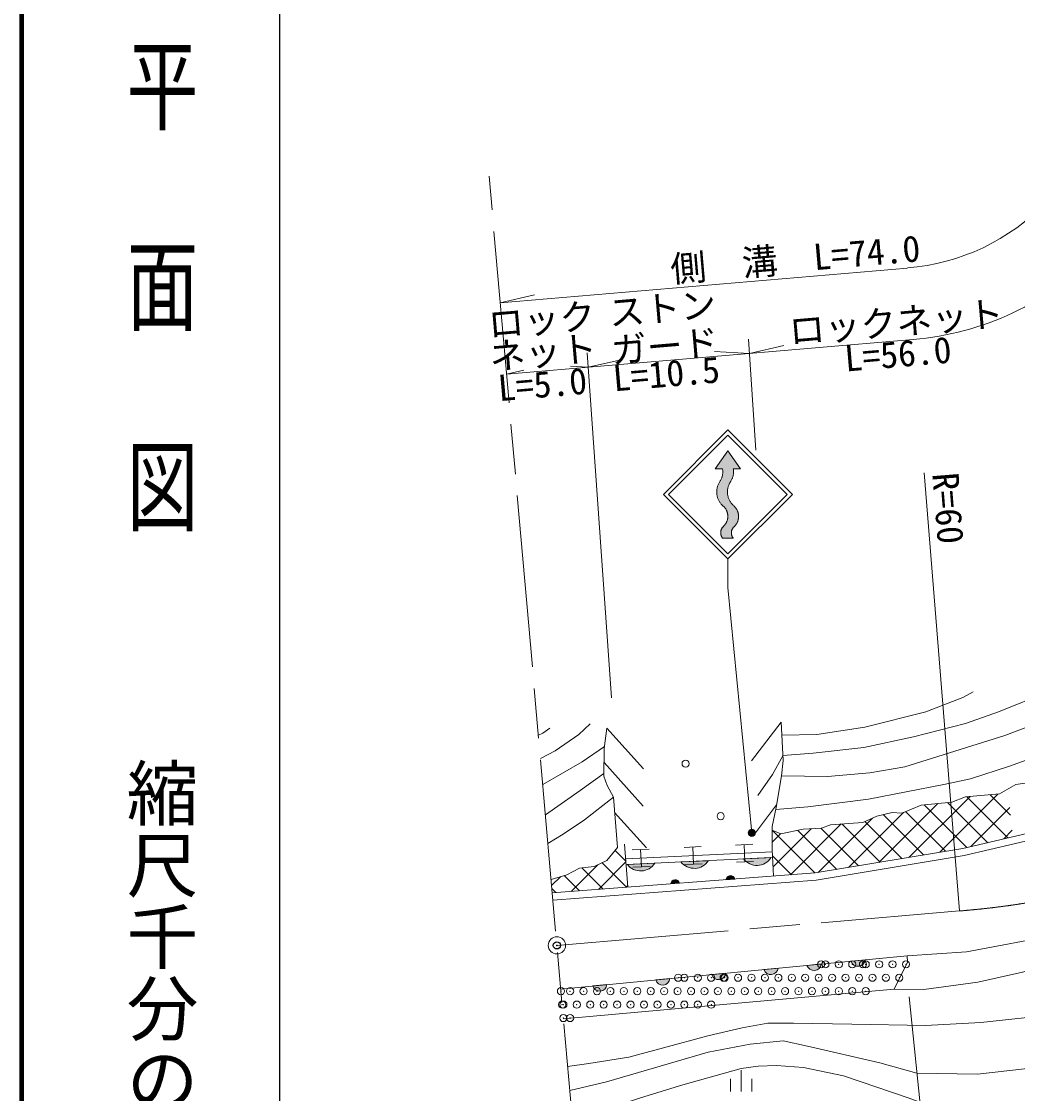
# Model space of a CAD drawing. Units: millimetres, scale not verified. Extents: x 40000 to 680000, y 20000 to 380000.
# Drawn here: x 40000 to 109502, y 267546 to 342335 of the extents above; entities that cross this region are included whole.
import ezdxf
from ezdxf.enums import TextEntityAlignment as Align

# ---------------------------------------------------------------- set-up
doc = ezdxf.new("R2010")
doc.units = ezdxf.units.MM
doc.header["$LTSCALE"] = 1000
doc.header["$PDMODE"] = 32
doc.header["$PDSIZE"] = 500
doc.linetypes.add('CHAIN', pattern=[18.5, 12, -1.5, 3.5, -1.5])
for name, color, linetype, lineweight in [('M-BGD', 7, 'Continuous', 13), ('M-BMK', 2, 'CHAIN', 13), ('M-BMK-SRVR', 3, 'Continuous', 13), ('M-STR-HTXT', 7, 'Continuous', 13), ('M-STR-STRC', 7, 'Continuous', 13), ('M-TTL', 2, 'Continuous', 140), ('M-TTL-BAND', 7, 'Continuous', 25)]:
    doc.layers.add(name, color=color, linetype=linetype, lineweight=lineweight)
doc.layers.add('M-OTRS', color=6, linetype='Continuous')
doc.styles.add('@ＭＳ ゴシック', font='')
doc.styles.add('ＭＳ ゴシック', font='')
doc.styles.get('@ＭＳ ゴシック').set_extended_font_data('@MS Gothic')
doc.styles.get('ＭＳ ゴシック').set_extended_font_data('MS Gothic')

msp = doc.modelspace()

# ---------------------------------------------------------------- hatches: boundary and pattern name
at = {"layer": 'M-BGD'}
for points in [[(82275, 283520), (84192, 283612, -0.51219)], [(86017, 283700), (87934, 283791, -0.51219)], [(90380, 283909), (92297, 284001, -0.51219)], [(89780, 282510), (89156, 282463, -0.84072)], [(85918, 282217), (85294, 282170, -0.84072)], [(98872, 276880, -0.82183), (97886, 276785)], [(92792, 276295, -0.82183), (91806, 276200)], [(95796, 276584, -0.82183), (94809, 276489)], [(85242, 275569, -0.82183), (84255, 275474)], [(88165, 275850, 0.82183), (89152, 275945)], [(80842, 275146, -0.82183), (79856, 275051)]]:
    msp.add_hatch(color=256, dxfattribs=at).paths.add_polyline_path(points)
at = {"layer": 'M-STR-HTXT'}
msp.add_hatch(color=256, dxfattribs=at).paths.add_polyline_path([(91182, 285857, -0.41421), (91082, 285518, -0.41421), (90743, 285618, -1)])
at = {"layer": 'M-STR-STRC'}
msp.add_hatch(color=256, dxfattribs=at).paths.add_polyline_path([(89260, 309490), (89260, 309541), (89262, 309592), (89266, 309643), (89272, 309694), (89280, 309745), (89290, 309795), (89301, 309845), (89315, 309894), (89331, 309943), (89349, 309991), (89368, 310038), (89390, 310085), (89413, 310131), (89438, 310176), (89464, 310219), (89475, 310236), (89501, 310275), (89525, 310315), (89548, 310356), (89569, 310398), (89588, 310441), (89605, 310484), (89621, 310529), (89635, 310573), (89648, 310619), (89658, 310664), (89667, 310710), (89674, 310757), (89679, 310803), (89683, 310850), (89684, 310897), (89684, 310944), (89681, 310991), (89677, 311037), (89671, 311084), (89664, 311130), (89663, 311135), (90163, 311135), (89288, 312385), (88413, 311135), (88913, 311135), (88921, 311089), (88927, 311043), (88931, 310996), (88933, 310949), (88934, 310902), (88933, 310855), (88930, 310809), (88925, 310762), (88918, 310716), (88909, 310669), (88899, 310624), (88887, 310578), (88873, 310534), (88857, 310490), (88840, 310446), (88821, 310403), (88800, 310361), (88778, 310320), (88754, 310280), (88728, 310240), (88725, 310236), (88698, 310192), (88672, 310148), (88648, 310103), (88626, 310056), (88606, 310009), (88588, 309961), (88571, 309913), (88557, 309864), (88544, 309814), (88533, 309764), (88525, 309713), (88518, 309663), (88513, 309612), (88510, 309560), (88510, 309509), (88511, 309458), (88514, 309407), (88520, 309356), (88527, 309305), (88536, 309255), (88548, 309205), (88561, 309155), (88576, 309106), (88593, 309058), (88612, 309010), (88633, 308963), (88656, 308917), (88680, 308872), (88706, 308828), (88734, 308785), (88764, 308743), (88795, 308703), (88828, 308663), (88862, 308625), (88898, 308588), (88913, 308574), (88942, 308550), (88971, 308526), (88998, 308500), (89025, 308473), (89050, 308445), (89074, 308416), (89098, 308386), (89119, 308355), (89140, 308324), (89160, 308291), (89178, 308258), (89195, 308224), (89210, 308190), (89224, 308155), (89237, 308119), (89249, 308083), (89259, 308047), (89267, 308010), (89274, 307973), (89280, 307936), (89284, 307898), (89287, 307860), (89288, 307823), (89287, 307785), (89286, 307747), (89282, 307710), (89278, 307672), (89271, 307635), (89264, 307598), (89255, 307561), (89244, 307525), (89232, 307489), (89219, 307454), (89204, 307419), (89188, 307385), (89170, 307351), (89152, 307318), (89132, 307286), (89110, 307255), (89088, 307225), (89064, 307195), (89040, 307167), (89014, 307139), (88987, 307113), (88959, 307087), (88930, 307063), (88913, 307050), (88898, 307029), (88884, 307007), (88872, 306985), (88860, 306963), (88848, 306940), (88838, 306916), (88829, 306893), (88821, 306868), (88813, 306844), (88807, 306819), (88801, 306795), (88797, 306769), (88793, 306744), (88791, 306719), (88790, 306693), (88789, 306668), (88790, 306642), (88791, 306617), (88794, 306592), (88797, 306566), (88802, 306541), (88807, 306516), (88814, 306492), (88821, 306467), (88829, 306443), (88839, 306419), (88849, 306396), (88860, 306373), (88872, 306351), (88885, 306329), (88899, 306307), (88913, 306287), (89663, 306287), (89641, 306317), (89616, 306358), (89594, 306402), (89576, 306446), (89561, 306493), (89550, 306540), (89542, 306588), (89538, 306636), (89538, 306685), (89542, 306733), (89550, 306781), (89562, 306828), (89577, 306874), (89595, 306919), (89617, 306962), (89643, 307003), (89663, 307031), (89693, 307056), (89722, 307081), (89749, 307108), (89776, 307136), (89802, 307165), (89826, 307194), (89850, 307225), (89872, 307257), (89892, 307289), (89912, 307322), (89930, 307356), (89947, 307391), (89963, 307426), (89977, 307462), (89989, 307498), (90001, 307535), (90010, 307573), (90019, 307610), (90025, 307648), (90031, 307686), (90035, 307725), (90037, 307763), (90038, 307802), (90037, 307840), (90035, 307879), (90031, 307917), (90026, 307955), (90019, 307993), (90011, 308031), (90001, 308068), (89990, 308105), (89977, 308141), (89963, 308177), (89948, 308213), (89931, 308247), (89913, 308281), (89894, 308314), (89873, 308347), (89851, 308379), (89828, 308409), (89803, 308439), (89778, 308468), (89751, 308496), (89723, 308523), (89695, 308548), (89665, 308573), (89662, 308575), (89626, 308611), (89591, 308649), (89557, 308688), (89526, 308728), (89495, 308769), (89467, 308812), (89440, 308855), (89415, 308900), (89392, 308946), (89370, 308992), (89350, 309040), (89332, 309088), (89317, 309136), (89303, 309186), (89291, 309236), (89280, 309286), (89272, 309336), (89266, 309387), (89262, 309438)])

# ---------------------------------------------------------------- linework, layer by layer
at = {"layer": 'M-BGD'}
for p, q in [((90931, 290760), (93005, 293448)), ((83414, 290196), (80834, 293046)), ((83377, 287593), (80648, 290650)), ((101948, 284028), (106186, 288266)), ((104069, 284381), (108129, 288441)), ((108830, 285382), (105966, 288246)), ((109016, 286964), (107588, 288392)), ((91213, 285737), (92686, 287679)), ((99827, 283675), (103930, 287778)), ((104462, 284447), (101690, 287218)), ((105962, 284715), (102984, 287692)), ((107396, 285048), (104605, 287839)), ((106233, 284778), (108957, 287502)), ((83622, 284691), (81388, 287147)), ((95585, 282968), (99373, 286756)), ((97706, 283322), (101540, 287155)), ((101431, 283942), (98851, 286522)), ((102946, 284194), (100134, 287007)), ((95368, 282934), (92388, 285914)), ((92448, 283367), (95100, 286018)), ((93653, 282804), (97199, 286350)), ((96885, 283185), (94168, 285902)), ((98400, 283437), (95773, 286065)), ((99916, 283690), (97251, 286354)), ((108537, 285313), (109132, 285908)), ((92389, 285076), (92969, 285656)), ((82171, 283756), (81424, 284504)), ((82082, 284938), (82309, 281944)), ((82159, 283915), (92398, 284406)), ((82603, 284537), (83801, 284594)), ((83202, 284566), (83260, 283367)), ((86239, 284711), (87437, 284769)), ((86838, 284740), (86895, 283541)), ((89825, 284883), (91024, 284941)), ((90424, 284912), (90482, 283713)), ((78350, 281644), (80213, 283506)), ((80263, 281789), (82176, 283701)), ((82223, 281937), (80515, 283645)), ((82190, 283516), (92418, 284007)), ((84192, 283612), (82275, 283520)), ((87934, 283791), (86017, 283700)), ((86296, 283513), (87495, 283570)), ((89883, 283685), (91081, 283742)), ((92297, 284001), (90380, 283909)), ((93725, 282810), (92412, 284122)), ((78936, 281688), (77866, 282758)), ((80580, 281813), (79106, 283286)), ((82660, 283338), (83859, 283396)), ((76993, 282054), (77626, 282687)), ((82176, 281934), (82300, 282058)), ((85294, 282170), (85918, 282217)), ((89156, 282463), (89780, 282510)), ((77293, 281563), (77011, 281845)), ((77630, 274837), (101794, 277161)), ((98872, 276880), (97886, 276785)), ((92792, 276295), (91806, 276200)), ((95796, 276584), (94809, 276489)), ((85242, 275569), (84255, 275474)), ((89152, 275945), (88165, 275850)), ((80842, 275146), (79856, 275051)), ((89464, 267683), (89464, 268583)), ((90214, 267683), (90214, 269183)), ((90964, 267683), (90964, 268583))]:
    msp.add_line(p, q, dxfattribs=at)
for points in [[(92626, 287353), (94870, 287549), (99101, 288092), (104360, 289110), (106229, 289497), (108930, 290391), (112040, 291495), (114546, 292721), (119407, 295500), (122141, 297367), (123516, 298333), (126711, 301037), (127778, 302057), (130695, 304784), (132706, 307187), (133607, 308642), (135097, 311484), (134983, 312317)], [(77038, 281544), (95389, 282936), (105690, 284651), (114606, 286724), (121805, 288486), (128705, 290998), (131130, 292356), (133821, 294076), (136784, 296559), (138664, 298422), (145756, 306027)], [(93031, 289714), (96245, 289671), (99190, 289910), (101645, 290340), (108622, 292518), (111416, 293587), (114246, 294625), (117183, 296021), (120905, 298102), (123997, 300331), (125422, 301568), (127604, 303773), (129266, 305790), (129518, 306176), (129485, 306388)], [(77082, 281046), (95449, 282439), (105787, 284161), (114722, 286238), (121950, 288007), (128914, 290542), (131387, 291927), (134117, 293672), (137121, 296189), (139023, 298074), (146122, 305686)], [(101794, 277161), (105943, 277435), (118813, 279850), (122948, 280793), (127032, 281899), (130800, 283410), (133095, 284675), (135316, 286189), (139362, 289714), (142616, 292746), (148572, 299039), (150754, 300988), (151342, 301476), (153276, 302539)], [(93121, 291135), (95241, 291296), (98773, 291679), (102233, 292421), (105880, 293359), (108172, 294165), (111648, 295570), (114150, 296890), (115837, 297894), (117060, 298710), (117462, 299559)], [(93051, 292538), (95503, 292599), (98848, 293094), (103100, 294172), (105692, 295181), (106401, 295577)], [(76211, 290917), (77233, 291453), (78884, 292598), (79690, 293326)], [(92479, 282715), (92390, 284582), (92388, 286178), (92656, 287501), (93031, 289714), (93139, 290789), (93005, 293448)], [(76067, 292551), (76368, 292695), (76859, 293036)], [(76955, 282487), (78052, 282814), (78936, 283265), (79955, 283388), (80843, 283796), (81587, 284702), (81302, 288216), (80856, 289039), (80628, 289688), (80668, 291612), (80834, 293046)], [(76371, 289098), (79128, 290689), (80683, 291745)], [(78255, 267748), (80830, 268366), (87909, 270435), (90844, 270988), (93140, 271235), (94856, 270856), (99883, 269686), (102478, 268978), (106697, 268901), (111429, 269427), (113790, 269993), (119760, 272089), (123894, 273612), (128364, 276002), (133271, 279262), (137442, 283234), (138564, 284932), (140055, 287533), (141174, 290512), (141322, 291540)], [(91381, 288338), (92411, 289798), (93123, 291098)], [(76558, 286985), (78991, 288692), (80632, 289868)], [(92388, 285930), (92973, 285654), (94547, 285980), (95820, 286068), (96440, 286294), (98717, 286462), (99687, 286897), (100742, 287155), (101423, 287106), (102779, 287674), (104916, 287867), (105876, 288238), (108251, 288452), (109383, 289105), (111328, 289388)], [(76733, 284998), (77806, 285629), (79297, 286630), (81302, 288216)], [(78107, 269424), (79579, 269633), (82380, 270095), (84795, 270739), (87902, 271581), (90277, 272128), (92076, 272448), (93858, 272464), (97932, 272387), (103069, 272296), (106950, 272495), (109968, 272824), (114126, 273888), (118384, 275326), (121558, 276670), (125279, 278718), (128124, 281064), (129234, 282525), (129315, 282814)], [(77813, 272754), (100881, 274839), (102965, 274804), (106727, 275313), (109850, 276011), (112320, 276705), (116071, 278330), (117981, 279693)], [(101794, 277161), (101815, 276721), (100881, 274839)], [(78423, 265845), (80508, 266356), (83192, 267249), (86143, 268143), (90214, 269286), (91410, 269454), (92677, 269493), (94571, 269369), (97348, 268793), (101950, 267229), (103776, 266538), (107071, 265696), (108573, 265532), (109223, 265491)]]:
    msp.add_lwpolyline(points, dxfattribs=at)
for centre in [(86341, 290560), (88785, 286896)]:
    msp.add_circle(centre, 250, dxfattribs=at)
for centre, radius, start, end in [((83200, 284256), 1182, 218.50406, 326.98921), ((83200, 284256), 1182, 218.50406, 326.98921), ((86942, 284436), 1182, 218.50406, 326.98921), ((86942, 284436), 1182, 218.50406, 326.98921), ((91305, 284645), 1182, 218.50406, 326.98921), ((91305, 284645), 1182, 218.50406, 326.98921), ((89472, 282432), 318, 14.22816, 174.44589), ((85610, 282139), 318, 14.22816, 174.44589), ((98369, 276930), 505, 196.66322, 354.32141), ((92290, 276345), 505, 196.66322, 354.32141), ((95293, 276634), 505, 196.66322, 354.32141), ((84739, 275619), 505, 196.66322, 354.32141), ((88649, 275995), 505, 196.66322, 354.32141), ((80340, 275196), 505, 196.66322, 354.32141)]:
    msp.add_arc(centre, radius, start, end, dxfattribs=at)
for p in [(95791, 276562), (96094, 276562), (97031, 276562), (97969, 276562), (98715, 276562), (98906, 276562), (99844, 276562), (100781, 276562), (101719, 276562), (85822, 275625), (86250, 275625), (87188, 275625), (88125, 275625), (88992, 275625), (89063, 275625), (90000, 275625), (90938, 275625), (91875, 275625), (92813, 275625), (93750, 275625), (94688, 275625), (95625, 275625), (96563, 275625), (97500, 275625), (98438, 275625), (99375, 275625), (100313, 275625), (101250, 275625), (77643, 274687), (78281, 274687), (79219, 274687), (80156, 274687), (81094, 274687), (82031, 274687), (82969, 274687), (83906, 274687), (84844, 274687), (85781, 274687), (86719, 274687), (87656, 274687), (88594, 274687), (89531, 274687), (90469, 274687), (91406, 274687), (92344, 274687), (93281, 274687), (94219, 274687), (95156, 274687), (96094, 274687), (97031, 274687), (97969, 274687), (98906, 274687), (77726, 273750), (77813, 273750), (78750, 273750), (79688, 273750), (80625, 273750), (81563, 273750), (82500, 273750), (83438, 273750), (84375, 273750), (85313, 273750), (86250, 273750), (87188, 273750), (88125, 273750), (77808, 272812), (78281, 272812)]:
    msp.add_point(p, dxfattribs=at)
at = {"layer": 'M-BMK'}
for p, q in [((80525, 242022), (72626, 331547)), ((77361, 277882), (105462, 280284))]:
    msp.add_line(p, q, dxfattribs=at)
msp.add_arc((100628, 340088), 60000, 274.62121, 314.30339, dxfattribs=at)
at = {"layer": 'M-BMK-SRVR'}
msp.add_circle((77361, 277882), 600, dxfattribs=at)
at = {"layer": 'M-OTRS'}
msp.add_point((77361, 277882), dxfattribs=at)
msp.add_point((77361, 277882), dxfattribs=at)
at = {"layer": 'M-STR-HTXT'}
for p, q in [((73406, 322708), (101812, 325135)), ((73406, 322708), (75799, 323256)), ((73845, 317728), (102227, 320152)), ((91238, 312432), (90732, 320174)), ((90797, 319176), (93190, 319723)), ((81159, 295162), (79476, 319212)), ((79545, 318215), (81939, 318762)), ((90797, 319176), (88346, 319309)), ((73845, 317728), (75042, 318001)), ((79545, 318215), (78320, 318281)), ((105462, 280284), (102991, 310851)), ((90963, 285737), (89288, 302837)), ((101935, 274293), (105085, 244120))]:
    msp.add_line(p, q, dxfattribs=at)
msp.add_circle((90963, 285737), 250, dxfattribs=at)
for radius, start, end in [(15103, 274.59854, 316.2979), (20103, 274.63649, 315.89497)]:
    msp.add_arc((100601, 340190), radius, start, end, dxfattribs=at)
at = {"layer": 'M-STR-STRC'}
for p, q in [((84788, 309337), (89288, 313837)), ((85142, 309337), (89288, 313483)), ((93789, 309336), (89288, 313837)), ((93435, 309336), (89288, 313483)), ((88413, 311135), (89288, 312385)), ((89288, 312385), (90163, 311135)), ((88413, 311135), (88913, 311135)), ((89663, 311135), (90163, 311135)), ((84788, 309337), (89288, 304836)), ((85142, 309337), (89288, 305190)), ((89288, 305190), (93435, 309336)), ((89289, 304836), (93789, 309336)), ((89663, 306287), (88913, 306287)), ((89288, 304836), (89288, 302837))]:
    msp.add_line(p, q, dxfattribs=at)
msp.add_lwpolyline([(89288, 312385), (88413, 311135), (88913, 311135), (88921, 311089), (88927, 311043), (88931, 310996), (88933, 310949), (88934, 310902), (88933, 310855), (88930, 310809), (88925, 310762), (88918, 310716), (88909, 310669), (88899, 310624), (88887, 310578), (88873, 310534), (88857, 310490), (88840, 310446), (88821, 310403), (88800, 310361), (88778, 310320), (88754, 310280), (88728, 310240), (88725, 310236), (88698, 310192), (88672, 310148), (88648, 310103), (88626, 310056), (88606, 310009), (88588, 309961), (88571, 309913), (88557, 309864), (88544, 309814), (88533, 309764), (88525, 309713), (88518, 309663), (88513, 309612), (88510, 309560), (88510, 309509), (88511, 309458), (88514, 309407), (88520, 309356), (88527, 309305), (88536, 309255), (88548, 309205), (88561, 309155), (88576, 309106), (88593, 309058), (88612, 309010), (88633, 308963), (88656, 308917), (88680, 308872), (88706, 308828), (88734, 308785), (88764, 308743), (88795, 308703), (88828, 308663), (88862, 308625), (88898, 308588), (88913, 308574), (88942, 308550), (88971, 308526), (88998, 308500), (89025, 308473), (89050, 308445), (89074, 308416), (89098, 308386), (89119, 308355), (89140, 308324), (89160, 308291), (89178, 308258), (89195, 308224), (89210, 308190), (89224, 308155), (89237, 308119), (89249, 308083), (89259, 308047), (89267, 308010), (89274, 307973), (89280, 307936), (89284, 307898), (89287, 307860), (89288, 307823), (89287, 307785), (89286, 307747), (89282, 307710), (89278, 307672), (89271, 307635), (89264, 307598), (89255, 307561), (89244, 307525), (89232, 307489), (89219, 307454), (89204, 307419), (89188, 307385), (89170, 307351), (89152, 307318), (89132, 307286), (89110, 307255), (89088, 307225), (89064, 307195), (89040, 307167), (89014, 307139), (88987, 307113), (88959, 307087), (88930, 307063), (88913, 307050), (88898, 307029), (88884, 307007), (88872, 306985), (88860, 306963), (88848, 306940), (88838, 306916), (88829, 306893), (88821, 306868), (88813, 306844), (88807, 306819), (88801, 306795), (88797, 306769), (88793, 306744), (88791, 306719), (88790, 306693), (88789, 306668), (88790, 306642), (88791, 306617), (88794, 306592), (88797, 306566), (88802, 306541), (88807, 306516), (88814, 306492), (88821, 306467), (88829, 306443), (88839, 306419), (88849, 306396), (88860, 306373), (88872, 306351), (88885, 306329), (88899, 306307), (88913, 306287), (89663, 306287), (89648, 306307), (89635, 306327), (89622, 306348), (89611, 306369), (89600, 306391), (89590, 306413), (89580, 306435), (89572, 306458), (89564, 306481), (89558, 306504), (89552, 306528), (89548, 306552), (89544, 306576), (89541, 306600), (89539, 306624), (89538, 306648), (89538, 306673), (89539, 306697), (89541, 306721), (89544, 306745), (89548, 306769), (89553, 306793), (89559, 306816), (89565, 306840), (89573, 306863), (89581, 306886), (89591, 306908), (89601, 306930), (89612, 306952), (89624, 306973), (89636, 306993), (89650, 307014), (89663, 307031), (89693, 307056), (89722, 307081), (89749, 307108), (89776, 307136), (89802, 307165), (89826, 307194), (89850, 307225), (89872, 307257), (89892, 307289), (89912, 307322), (89930, 307356), (89947, 307391), (89963, 307426), (89977, 307462), (89989, 307498), (90001, 307535), (90010, 307573), (90019, 307610), (90025, 307648), (90031, 307686), (90035, 307725), (90037, 307763), (90038, 307802), (90037, 307840), (90035, 307879), (90031, 307917), (90026, 307955), (90019, 307993), (90011, 308031), (90001, 308068), (89990, 308105), (89977, 308141), (89963, 308177), (89948, 308213), (89931, 308247), (89913, 308281), (89894, 308314), (89873, 308347), (89851, 308379), (89828, 308409), (89803, 308439), (89778, 308468), (89751, 308496), (89723, 308523), (89695, 308548), (89665, 308573), (89662, 308575), (89626, 308611), (89591, 308649), (89557, 308688), (89526, 308728), (89495, 308769), (89467, 308812), (89440, 308855), (89415, 308900), (89392, 308946), (89370, 308992), (89350, 309040), (89332, 309088), (89317, 309136), (89303, 309186), (89291, 309236), (89280, 309286), (89272, 309336), (89266, 309387), (89262, 309438), (89260, 309490), (89260, 309541), (89262, 309592), (89266, 309643), (89272, 309694), (89280, 309745), (89290, 309795), (89301, 309845), (89315, 309894), (89331, 309943), (89349, 309991), (89368, 310038), (89390, 310085), (89413, 310131), (89438, 310176), (89464, 310219), (89475, 310236), (89501, 310275), (89525, 310315), (89548, 310356), (89569, 310398), (89588, 310441), (89605, 310484), (89621, 310529), (89635, 310573), (89648, 310619), (89658, 310664), (89667, 310710), (89674, 310757), (89679, 310803), (89683, 310850), (89684, 310897), (89684, 310944), (89681, 310991), (89677, 311037), (89671, 311084), (89664, 311130), (89663, 311135), (90163, 311135)], close=True, dxfattribs=at)
at = {"layer": 'M-TTL'}
msp.add_line((40000, 380000), (40000, 20000), dxfattribs=at)
at = {"layer": 'M-TTL-BAND'}
msp.add_line((58000, 370000), (58000, 20000), dxfattribs=at)

# ---------------------------------------------------------------- texts
at = {"layer": 'M-STR-HTXT', "style": 'ＭＳ ゴシック'}
for s, p in [('側\u3000溝\u3000L=74.0', (94118, 324322)), ('ストン', (84844, 320858)), ('ロック', (76423, 320056)), ('ロックネット', (101160, 319906)), ('ガード', (85006, 318224)), ('ネット', (76521, 317800))]:
    msp.add_text(s, height=1833, rotation=4.883, dxfattribs=at).set_placement(p, align=Align.BOTTOM_CENTER)
for s, p in [('L=56.0', (101077, 320054)), ('L=10.5', (84912, 318673)), ('L=5.0', (76271, 317935))]:
    msp.add_text(s, height=1833, rotation=4.883, dxfattribs=at).set_placement(p, align=Align.TOP_CENTER)
msp.add_text('R=60', height=1833, rotation=274.621, dxfattribs=at).set_placement((103000, 310743), align=Align.BOTTOM_LEFT)
at = {"layer": 'M-TTL-BAND', "style": '@ＭＳ ゴシック', "width": 1.4}
msp.add_text('平  面  図', height=3666, rotation=270, dxfattribs=at).set_placement((49777, 306475), align=Align.MIDDLE_RIGHT)
at = {"layer": 'M-TTL-BAND', "style": '@ＭＳ ゴシック'}
msp.add_text('縮尺千分の一', height=3666, rotation=270, dxfattribs=at).set_placement((49777, 261030), align=Align.MIDDLE_RIGHT)

doc.saveas('drawing.dxf')
